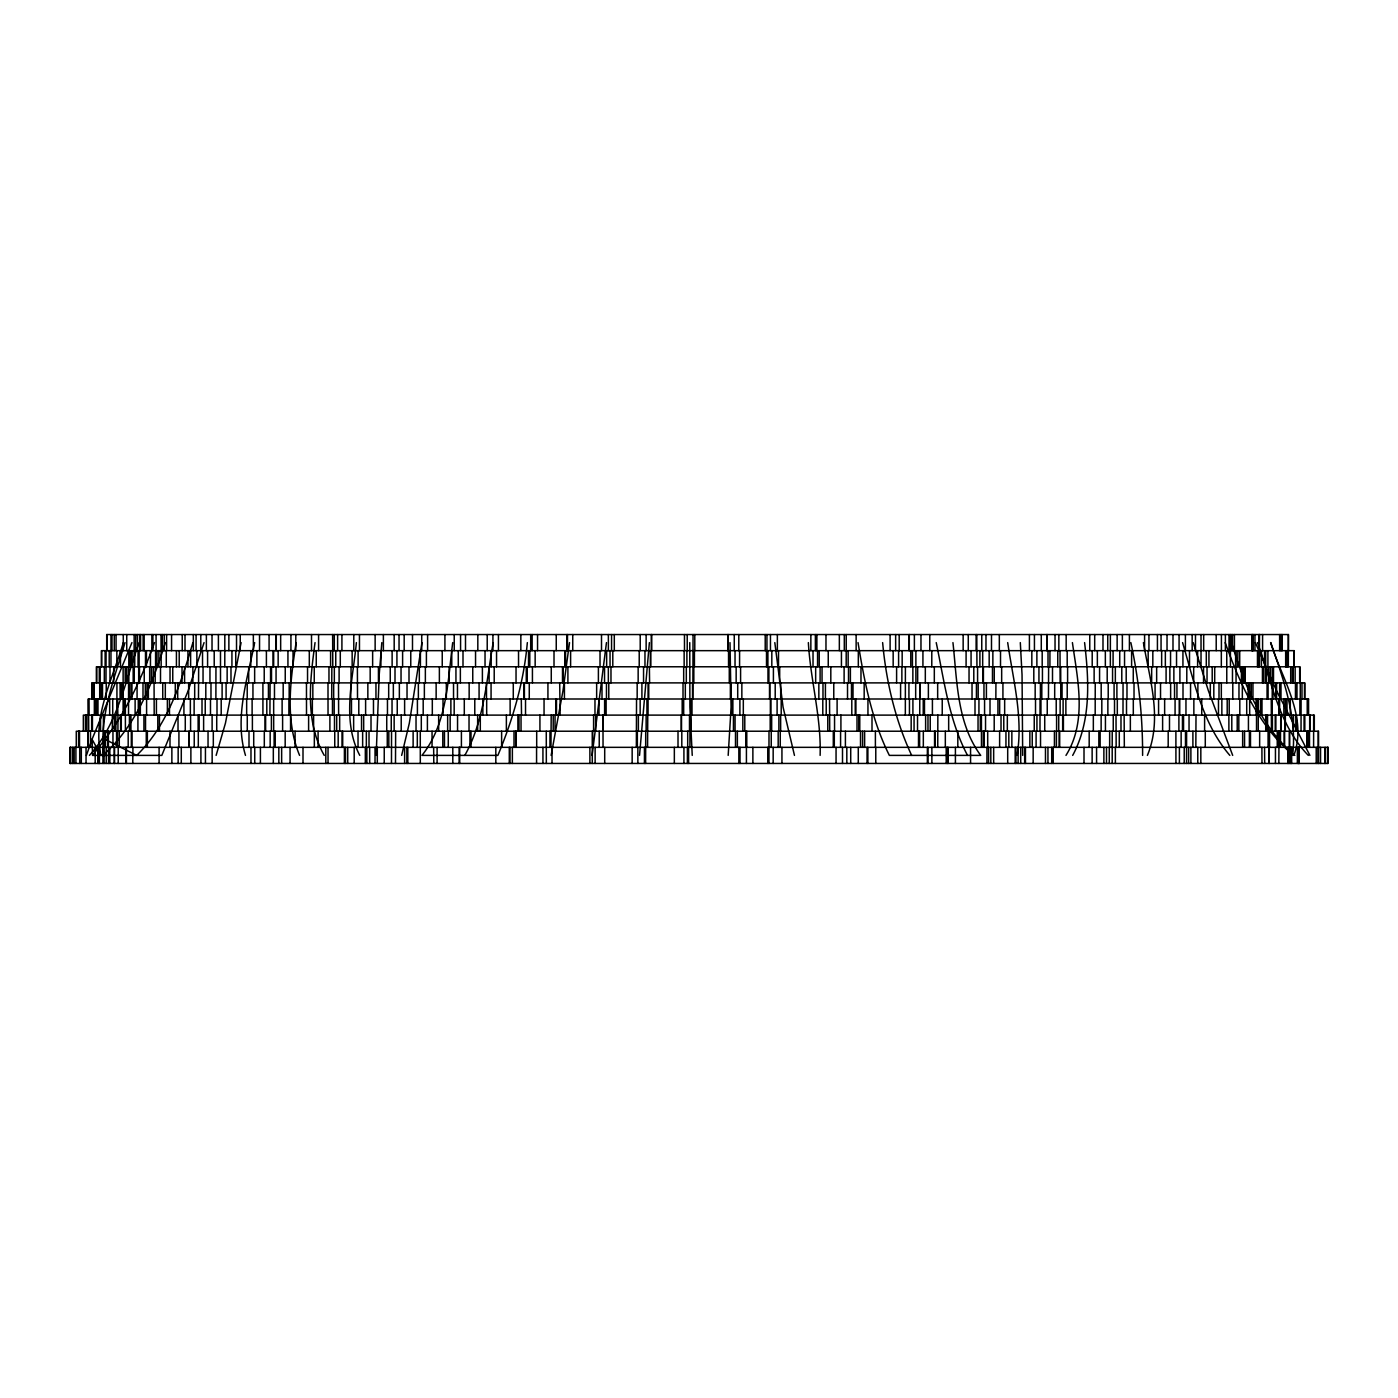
<?xml version="1.0" encoding="UTF-8"?>
<svg xmlns="http://www.w3.org/2000/svg" width="1398" height="1398" viewBox="0 0 1398 1398"><rect width="100%" height="100%" fill="white"/><g stroke="black" fill="none" stroke-linecap="round" stroke-linejoin="round"><path stroke-width="1.5" d="M689.756 642.608L689.896 707.056L692.237 755.392M820.119 755.392C821.36 717.436 810.525 680.389 808.359 642.608M649.388 642.608L639.533 755.392M1292.608 755.392C1297.361 716.44 1283.032 678.851 1270.817 642.608M728.183 755.392L731.119 707.056L730.001 642.608M376.167 755.392L379.208 674.832L381.829 642.608M592.088 755.392L606.47 642.608M452.707 642.608C447.744 681.106 447.22 723.57 421.969 755.392L497.863 755.392C512.944 719.376 523.901 681.63 527.343 642.608M569.528 642.608L562.957 690.944L551.127 755.392M315.039 642.608C310.129 679.987 304.642 721.106 324.249 755.392M356.385 642.608C352.89 679.743 341.549 720.459 359.758 755.392M1017.045 755.392C1023.423 717.698 1013.096 679.812 1007.696 642.608M296.079 642.608C290.592 679.847 284.738 719.463 299.574 755.392M421.969 642.608L409.334 723.168L401.663 755.392M493.179 642.608C486.452 680.669 484.11 721.053 464.8 755.392M241.103 642.608L225.445 723.168L216.131 755.392M254.663 642.608C247.411 679.463 234.2 717.995 245.489 755.392M1293.901 755.392C1307.899 716.737 1281.791 678.729 1270.59 642.608M192.907 642.608C180.954 682.958 167.69 725.265 136.672 755.392L104.955 739.28L92.6 755.392L161.819 755.392L188.083 690.944L204.056 642.608M125.016 642.608C114.164 679.148 98.874 716.562 103.871 755.392M139.171 642.608C125.138 681.053 117.851 724.251 89.437 755.392M1147.391 755.392C1162.577 719.026 1149.75 679.48 1143.407 642.608M165.418 642.608C152.347 683.779 136.008 726.034 102.823 755.392M123.321 642.608C112.714 679.079 92.128 716.545 100.936 755.392L92.058 739.28L131.936 642.608M86.414 755.392L92.058 739.28L92.6 755.392M154.496 642.608C142.247 676.772 127.078 710.271 104.955 739.28M1072.685 755.392C1091.314 720.879 1088.99 680.284 1084.586 642.608M1065.975 755.392C1087.225 721.438 1077.666 679.708 1072.406 642.608M1288.414 650.664L1288.414 634.552L106.702 634.552L106.702 650.664M1294.198 650.664L1294.198 666.776L1294.268 650.664L101.407 650.664L101.407 666.776M1308.58 699L88.179 699L88.179 715.112M1293.552 755.392C1258.951 726.401 1240.026 684.199 1225.207 642.608M1294.828 755.392C1260.664 726.68 1244.237 684.041 1231.463 642.608M1308.336 755.392C1278.576 724.933 1271.708 681.141 1257.431 642.608M1229.838 755.392C1202.595 723.675 1194.067 681.647 1182.586 642.608M1309.891 755.392L1276.619 690.944L1255.352 642.608M967.521 755.392C949.067 720.564 944.192 680.721 936.223 642.608M911.653 755.392C895.139 719.9 886.192 681.49 882.627 642.608M1232.687 755.392L1208.449 690.944L1193.21 642.608M794.466 755.392L783.055 707.056L774.824 642.608M1130.86 642.608C1138.881 679.673 1142.725 717.489 1142.603 755.392M858.04 642.608C864.314 681.141 871.758 720.197 889.355 755.392L980.697 755.392C956.791 722.993 957.193 680.931 952.947 642.608M1020.313 642.608L1022.043 674.832L1022.689 755.392M1327.471 747.336L1327.471 763.448M1320.551 747.336L1320.551 763.448M1318.576 763.448L1318.559 731.224L76.278 731.224L76.278 747.336M1318.192 731.224L1318.192 747.336M1318.017 747.336L1318.017 763.448M1316.217 747.336L1316.217 763.448M1314.312 731.224L1314.312 715.112L83.338 715.112L83.338 731.224M1313.666 715.112L1313.596 747.336M1310.206 715.112L1310.206 731.224M1309.681 715.112L1309.681 731.224M1309.507 731.224L1309.507 747.336M1309.157 731.224L1309.157 747.336M1308.912 731.224L1308.808 747.336M1308.545 699L1308.58 715.112M1308.144 699L1308.144 715.112M1307.846 731.224L1307.846 747.336M1307.445 731.224L1307.445 747.336M1307.235 699L1307.235 715.112M1306.763 731.224L1306.763 747.336M1304.823 699L1304.823 682.888L91.884 682.888L91.884 699M1304.823 715.112L1304.823 731.224M1304.491 682.888L1304.491 699M1304.072 715.112L1304.072 731.224M1301.975 682.888L1301.975 699M1301.101 699L1301.031 731.224M1300.262 682.888L1300.262 699M1299.86 682.888L1299.86 666.776L96.392 666.776L96.392 682.888M1299.86 699L1299.86 715.112M1299.668 666.776L1299.668 682.888M1299.231 747.336L1299.231 763.448M1298.969 747.336L1298.969 763.448M1298.655 747.336L1298.655 763.448M1298.497 747.336L1298.497 763.448M1297.344 747.336L1297.379 763.448M1296.977 682.888L1296.977 699M1296.4 715.112L1296.4 731.224M1296.173 715.112L1296.173 731.224M1295.457 682.888L1295.457 699M1295.142 666.776L1295.142 682.888M1293.465 715.112L1293.465 731.224M1293.202 666.776L1293.202 682.888M1292.346 666.776L1292.346 682.888M1291.665 747.336L1291.665 763.448M1291.14 747.336L1291.14 763.448M1290.704 666.776L1290.704 682.888M1290.424 747.336L1290.424 763.448M1290.284 699L1290.284 715.112M1289.603 731.224L1289.603 747.336M1289.393 731.224L1289.393 747.336M1289.201 747.336L1289.201 763.448M1288.379 634.552L1288.327 666.776M1288.117 747.336L1288.117 763.448M1287.873 747.336L1287.873 763.448M1287.366 650.664L1287.366 666.776M1286.999 699L1286.999 715.112M1286.3 650.664L1286.3 666.776M1285.671 650.664L1285.671 666.776M1285.478 699L1285.478 715.112M1285.339 715.112L1285.339 731.224M1285.024 715.112L1285.024 731.224M1284.64 731.224L1284.64 747.336M1284.15 731.224L1284.15 747.336M1283.871 699L1283.871 715.112M1282.123 634.552L1282.123 650.664M1281.686 634.552L1281.686 650.664M1281.232 715.112L1281.232 731.224M1280.987 682.888L1280.987 699M1280.725 715.112L1280.725 731.224M1280.411 634.552L1280.411 650.664M1280.498 731.224L1280.498 747.336M1280.009 731.224L1280.009 747.336M1279.694 682.888L1279.572 715.112M1279.921 731.224L1279.799 747.336M1279.624 634.552L1279.624 650.664M1279.257 699L1279.257 715.112M1278.96 699L1278.96 715.112M1279.048 731.224L1278.838 763.448M1278.454 731.224L1278.454 747.336M1277.248 731.224L1277.248 747.336M1276.444 682.888L1276.444 699M1276.409 682.888L1276.409 699M1275.867 715.112L1275.867 731.224M1275.832 682.888L1275.623 699M1275.448 747.336L1275.448 763.448M1275.221 715.112L1275.221 731.224M1273.508 666.776L1273.508 682.888M1272.984 682.888L1272.984 699M1272.862 666.776L1272.862 682.888M1272.407 715.112L1272.407 731.224M1272.232 682.888L1272.215 715.112M1271.254 699L1271.446 731.224M1270.904 666.776L1270.799 682.888M1270.205 666.776L1270.205 682.888M1269.559 731.224L1269.559 747.336M1269.227 747.336L1269.227 763.448M1269 747.336L1269 763.448M1268.493 666.776L1268.493 682.888M1268.091 682.888L1268.091 699M1268.073 731.224L1268.073 747.336M1267.916 650.664L1267.916 666.776M1267.549 715.112L1267.549 731.224M1267.06 682.888L1267.06 699M1266.536 715.112L1266.536 731.224M1266.186 666.776L1266.186 682.888M1265.732 715.112L1265.732 731.224M1265.574 650.664L1265.574 666.776M1265.365 650.664L1265.312 682.888M1264.561 650.664L1264.561 666.776M1264.561 747.336L1264.683 763.448M1263.477 666.776L1263.477 682.888M1262.586 634.552L1262.586 650.664M1262.446 666.776L1262.446 682.888M1261.992 699L1261.992 715.112M1261.905 747.336L1261.975 763.448M1261.433 650.664L1261.433 666.776M1260.629 699L1260.629 715.112M1259.65 731.224L1259.65 747.336M1259.493 634.552L1259.406 666.776M1259.249 634.552L1259.249 650.664M1258.899 634.552L1258.899 650.664M1258.462 650.664L1258.48 666.776M1258.392 699L1258.392 715.112M1258.27 715.112L1258.27 731.224M1257.466 650.664L1257.466 666.776M1256.977 699L1256.977 715.112M1256.522 715.112L1256.522 731.224M1256.086 699L1256.086 715.112M1254.95 634.552L1254.95 650.664M1253.202 634.552L1253.202 650.664M1252.957 682.888L1252.957 699M1252.783 634.552L1252.783 650.664M1252.259 634.552L1252.259 650.664M1251.787 634.552L1251.787 650.664M1251.297 682.888L1251.245 699M1250.494 731.224L1250.494 747.336M1249.69 715.112L1249.637 682.888M1249.393 731.224L1249.393 747.336M1248.431 715.112L1248.431 731.224M1248.134 682.888L1248.134 699M1246.719 699L1246.719 715.112M1245.251 666.776L1245.251 682.888M1244.971 666.776L1244.971 682.888M1244.552 731.224L1244.552 747.336M1243.469 666.776L1243.469 682.888M1243.049 666.776L1243.049 682.888M1242.647 731.224L1242.647 747.336M1242.333 682.888L1242.333 699M1241.441 666.776L1241.441 682.888M1239.799 699L1239.799 715.112M1239.711 650.664L1239.711 666.776M1238.977 682.888L1238.977 699M1238.82 715.112L1238.82 731.224M1237.877 650.664L1237.719 666.776M1237.213 715.112L1237.213 731.224M1236.042 666.776L1236.042 682.888M1234.434 634.552L1234.434 650.664M1232.791 682.888L1232.791 699M1232.564 634.552L1232.564 650.664M1232.477 666.776L1232.477 682.888M1231.795 715.112L1231.795 731.224M1231.079 634.552L1231.079 650.664M1230.45 666.776L1230.362 634.552M1229.017 634.552L1229.017 650.664M1229.209 699L1229.209 715.112M1228.877 715.112L1228.877 731.224M1227.199 699L1227.199 715.112M1226.745 650.664L1226.78 682.888M1225.382 634.552L1225.382 650.664M1221.852 699L1221.852 715.112M1221.415 634.552L1221.415 650.664M1221.328 650.664L1221.328 666.776M1221.328 682.888L1221.328 699M1219.004 682.888L1219.004 699M1218.479 699L1218.479 715.112M1216.208 634.552L1216.208 650.664M1214.705 666.776L1214.705 682.888M1213.813 682.888L1213.813 699M1212.206 666.776L1212.206 682.888M1210.319 682.888L1210.319 699M1208.938 650.664L1208.938 666.776M1207.033 666.776L1207.033 682.888M1206.299 650.664L1206.299 666.776M1205.286 731.224L1205.286 747.336M1204.604 715.112L1204.604 731.224M1203.678 634.552L1203.678 650.664M1203.538 666.776L1203.538 682.888M1201.738 699L1201.738 715.112M1201.022 634.552L1201.022 666.776M1200.83 747.336L1200.83 763.448M1197.876 682.888L1197.876 699M1197.614 650.664L1197.614 666.776M1197.771 747.336L1197.771 763.448M1196.006 715.112L1195.832 747.336M1195.482 634.552L1195.482 650.664M1193.857 699L1193.857 715.112M1193.682 666.776L1193.682 682.888M1192.896 731.224L1192.896 747.336M1192.162 634.552L1192.162 650.664M1190.886 747.336L1190.886 763.448M1190.554 682.888L1190.554 699M1189.506 650.664L1189.506 666.776M1189.034 715.112L1189.034 731.224M1188.632 747.336L1188.632 763.448M1186.797 666.776L1186.797 682.888M1186.605 731.224L1186.535 763.448M1185.958 699L1185.958 715.112M1185.399 634.552L1185.399 650.664M1185.487 731.224L1185.487 747.336M1184.228 747.336L1184.228 763.448M1183.547 715.112L1183.547 731.224M1183.005 682.888L1183.005 699M1182.935 650.664L1182.935 666.776M1182.463 715.112L1182.463 731.224M1181.135 731.224L1181.135 747.336M1179.895 666.776L1179.895 682.888M1179.737 699L1179.737 715.112M1179.248 699L1179.248 715.112M1179.405 747.336L1179.405 763.448M1179.073 634.552L1179.073 650.664M1178.898 715.112L1178.898 731.224M1176.941 682.888L1176.941 699M1176.539 650.664L1176.539 666.776M1175.893 731.224L1175.928 763.448M1175.071 699L1175.071 715.112M1174.547 682.888L1174.547 699M1173.866 666.776L1173.866 682.888M1172.992 634.552L1172.992 650.664M1170.545 650.664L1170.545 666.776M1170.633 682.888L1170.633 699M1169.864 666.776L1169.864 682.888M1169.497 715.112L1169.497 731.224M1168.186 731.224L1168.186 747.336M1167.033 634.552L1167.033 650.664M1166.089 666.776L1166.089 682.888M1165.355 650.664L1165.355 666.776M1164.639 699L1164.639 715.112M1162.612 715.112L1162.612 731.224M1161.651 650.664L1161.651 666.776M1161.056 634.552L1161.056 650.664M1160.532 682.888L1160.532 699M1158.575 699L1158.575 715.112M1157.422 634.552L1157.422 650.664M1156.653 666.776L1156.653 682.888M1155.08 682.888L1155.08 699M1152.826 650.664L1152.826 666.776M1151.655 666.776L1151.655 682.888M1148.946 634.552L1148.946 650.664M1148.177 650.664L1148.177 666.776M1144.578 634.552L1144.578 650.664M1134.023 682.888L1134.023 699M1133.271 666.776L1133.271 682.888M1133.306 699L1133.306 715.112M1131.611 650.664L1131.611 666.776M1130.353 715.112L1130.353 731.224M1129.409 634.552L1129.409 650.664M1126.98 682.888L1126.98 699M1126.508 699L1126.508 715.112M1126.194 666.776L1126.194 682.888M1124.551 650.664L1124.551 666.776M1124.132 715.112L1124.341 747.336M1123.048 682.888L1122.996 715.112M1122.367 634.552L1122.367 650.664M1121.79 666.776L1121.79 682.888M1120.986 715.112L1120.986 731.224M1119.728 650.664L1119.728 666.776M1119.291 731.224L1119.291 747.336M1117.142 634.552L1117.142 650.664M1117.317 699L1117.317 715.112M1116.897 682.888L1116.897 699M1116.006 715.112L1116.163 747.336M1115.342 666.776L1115.342 682.888M1115.377 747.336L1115.377 763.448M1114.521 699L1114.521 715.112M1114.084 682.888L1114.084 699M1113.088 650.664L1113.088 666.776M1113.245 715.112L1113.245 731.224M1112.563 666.776L1112.563 682.888M1112.231 731.224L1112.196 763.448M1110.379 634.552L1110.344 666.776M1109.645 731.224L1109.645 747.336M1109.278 747.336L1109.278 763.448M1108.212 682.888L1108.212 699M1107.863 699L1107.863 715.112M1107.74 634.552L1107.74 650.664M1107.199 666.776L1107.199 682.888M1106.5 747.336L1106.5 763.448M1105.346 650.664L1105.346 666.776M1105.434 715.112L1105.434 731.224M1103.878 747.336L1103.878 763.448M1102.987 634.552L1102.987 650.664M1101.816 699L1101.816 715.112M1101.187 682.888L1101.187 699M1101.135 715.112L1101.135 731.224M1100.139 731.224L1100.139 747.336M1099.579 666.776L1099.579 682.888M1098.845 731.224L1098.845 747.336M1097.36 650.664L1097.36 666.776M1096.574 747.336L1096.574 763.448M1095.246 682.888L1095.176 715.112M1094.686 634.552L1094.686 650.664M1094.127 666.776L1094.127 682.888M1093.341 715.112L1093.341 731.224M1092.205 650.664L1092.205 666.776M1092.135 747.336L1092.135 763.448M1089.758 634.552L1089.758 650.664M1089.182 731.224L1089.182 747.336M1084.009 747.336L1084.009 763.448M1067.6 666.776L1067.6 682.888M1067.198 650.664L1067.198 666.776M1067.216 682.888L1067.216 699M1066.167 634.552L1066.167 650.664M1065.87 699L1065.87 715.112M1063.406 715.112L1063.406 731.224M1063.109 699L1063.109 715.112M1062.655 715.112L1062.655 731.224M1062.061 682.888L1062.061 699M1060.698 666.776L1060.785 699M1060.156 682.888L1060.016 650.664M1060.138 699L1060.138 715.112M1059.684 731.224L1059.684 747.336M1059.142 731.224L1059.142 747.336M1058.845 634.552L1058.845 650.664M1058.723 715.112L1058.723 731.224M1057.762 650.664L1057.762 666.776M1056.591 715.112L1056.591 731.224M1056.399 731.224L1056.399 747.336M1056.224 699L1056.224 715.112M1055.036 634.552L1055.036 650.664M1054.686 682.888L1054.686 699M1054.424 731.224L1054.424 747.336M1053.218 747.336L1053.218 763.448M1052.502 666.776L1052.502 682.888M1051.715 747.336L1051.715 763.448M1049.933 650.664L1049.933 666.776M1048.622 666.776L1048.448 699M1048.011 650.664L1048.011 666.776M1047.941 747.336L1047.941 763.448M1047.242 699L1047.242 715.112M1047.119 634.552L1047.119 650.664M1046.805 634.552L1046.805 650.664M1045.477 747.336L1045.477 763.448M1044.725 715.112L1044.725 731.224M1042.436 666.776L1042.436 682.888M1042.192 650.664L1042.192 666.776M1041.807 682.888L1041.807 699M1041.283 634.552L1041.283 650.664M1040.951 699L1040.951 715.112M1040.531 731.224L1040.531 747.336M1040.409 682.888L1040.409 699M1040.06 699L1039.972 731.224M1038.941 666.776L1038.941 682.888M1036.879 650.664L1036.879 666.776M1036.932 715.112L1036.932 731.224M1036.093 731.224L1036.093 747.336M1035.516 699L1035.516 715.112M1035.167 682.888L1035.167 699M1034.433 634.552L1034.433 650.664M1034.24 715.112L1034.24 731.224M1033.804 666.776L1033.804 682.888M1033.157 747.336L1033.157 763.448M1032.248 731.224L1032.248 747.336M1031.829 650.664L1031.829 666.776M1029.854 731.224L1029.854 747.336M1029.417 634.552L1029.417 650.664M1025.45 747.336L1025.45 763.448M1024.664 747.336L1024.664 763.448M1020.715 747.336L1020.715 763.448M1018.128 747.336L1018.128 763.448M1015.962 747.336L1015.962 763.448M1015.175 747.336L1015.175 763.448M1011.855 731.224L1011.855 747.336M1008.814 731.224L1008.814 747.336M1007.696 747.336L1007.696 763.448M1007.329 715.112L1007.329 731.224M1005.948 731.224L1005.948 747.336M1004.655 699L1004.655 715.112M1003.781 715.112L1003.781 731.224M1002.925 682.888L1002.925 699M1001.667 666.776L1001.667 682.888M1001.02 715.112L1001.02 731.224M1000.514 650.664L1000.514 666.776M999.657 699L999.657 715.112M999.622 731.224L999.622 747.336M999.325 634.552L999.325 650.664M997.927 699L997.927 715.112M995.935 682.888L995.848 699M994.258 666.776L994.258 682.888M994.205 715.112L994.205 731.224M993.663 747.336L993.663 763.448M992.86 650.664L992.86 666.776M992.475 666.776L992.475 682.888M991.497 634.552L991.497 650.664M990.815 747.336L990.815 763.448M990.011 699L990.011 715.112M989.172 650.664L989.172 666.776M988.596 747.336L988.596 763.448M987.704 731.224L987.704 747.336M986.936 747.336L986.936 763.448M986.411 682.888L986.411 699M985.974 634.552L985.974 650.664M985.538 715.112L985.538 731.224M984.576 699L984.576 715.112M984.227 731.224L984.227 747.336M983.965 682.888L983.965 699M983.406 666.776L983.406 682.888M983.318 731.224L983.318 747.336M983.091 666.776L983.091 682.888M982.689 650.664L982.689 666.776M981.763 634.552L981.763 650.664M981.413 715.112L981.483 747.336M980.33 715.112L980.33 731.224M979.893 650.664L979.893 666.776M978.95 699L978.932 715.112M978.181 682.888L978.181 699M978.041 715.112L978.041 731.224M977.586 666.776L977.586 682.888M976.8 634.552L976.94 666.776M976.433 682.888L976.433 699M976.119 634.552L976.119 650.664M975 699L975 715.112M973.794 666.776L973.794 682.888M972.029 682.888L972.029 699M971.068 650.664L971.068 666.776M970.562 747.336L970.562 763.448M969.041 666.776L969.041 682.888M968.272 634.552L968.272 650.664M966.088 650.664L966.088 666.776M963.152 634.552L963.152 650.664M957.822 731.224L957.822 747.336M955.411 747.336L955.411 763.448M948.665 715.112L948.665 731.224M948.106 747.336L948.106 763.448M947.529 747.336L947.529 763.448M946.201 747.336L946.201 763.448M945.328 731.224L945.328 747.336M942.235 699L942.235 715.112M937.848 715.112L937.743 747.336M937.656 682.888L937.656 699M935.192 731.224L935.192 747.336M934.563 731.224L934.563 747.336M934.318 666.776L934.318 682.888M932.414 699L932.414 715.112M931.784 650.664L931.784 666.776M931.872 747.336L931.872 763.448M930.229 715.112L930.229 731.224M929.775 634.552L929.775 650.664M928.377 682.888L928.377 699M927.975 715.112L927.975 731.224M927.975 747.336L927.975 763.448M927.363 747.336L927.363 763.448M925.616 715.112L925.616 731.224M925.319 666.776L925.319 682.888M924.48 699L924.48 715.112M923.239 699L923.239 715.112M923.327 731.224L923.327 747.336M922.925 650.664L922.925 666.776M920.967 634.552L920.967 650.664M920.006 682.888L920.006 699M919.849 682.888L919.709 715.112M919.622 731.224L919.622 747.336M918.503 731.224L918.503 747.336M917.665 666.776L917.665 682.888M917.525 715.112L917.525 731.224M915.9 682.888L915.865 650.664M915.673 682.888L915.673 699M914.379 634.552L914.379 650.664M914.065 715.112L914.065 731.224M912.859 666.776L912.859 682.888M912.911 699L912.911 715.112M912.422 650.664L912.422 666.776M911.164 715.112L911.164 731.224M910.78 650.664L910.78 666.776M909.294 634.552L909.294 650.664M909.451 699L909.451 715.112M909.119 634.552L909.119 650.664M908.927 682.888L908.927 699M905.397 666.776L905.327 715.112M902.164 650.664L902.164 666.776M901.867 666.776L901.867 682.888M900.592 682.888L900.592 699M899.194 634.552L899.194 650.664M898.599 650.664L898.599 666.776M896.607 666.776L896.607 682.888M895.646 634.552L895.646 650.664M893.165 650.664L893.165 666.776M890.107 634.552L890.107 650.664M875.777 747.336L875.777 763.448M875.393 731.224L875.393 747.336M872.003 715.112L872.003 731.224M867.948 699L867.948 715.112M867.878 747.336L867.878 763.448M867.057 747.336L867.057 763.448M864.628 731.224L864.628 747.336M864.174 682.888L864.174 699M862.601 731.224L862.601 747.336M860.976 666.776L860.976 682.888M860.521 731.224L860.521 747.336M859.77 715.112L859.77 731.224M858.774 715.112L858.774 731.224M858.32 650.664L858.32 666.776M858.285 747.336L858.285 763.448M857.009 715.112L857.009 731.224M856.135 634.552L856.135 650.664M855.908 699L855.908 715.112M855.244 699L855.244 715.112M853.007 682.888L853.007 699M851.801 699L851.801 715.112M851.487 682.888L851.487 699M850.718 747.336L850.718 763.448M850.386 666.776L850.386 682.888M848.516 666.776L848.516 682.888M848.149 650.664L848.149 666.776M847.52 682.888L847.52 699M846.821 747.336L846.821 763.448M846.244 634.552L846.174 666.776M845.406 731.224L845.406 747.336M844.305 634.552L844.305 650.664M844.112 666.776L844.112 682.888M842.505 747.336L842.505 763.448M841.439 650.664L841.439 666.776M840.914 715.112L840.914 731.224M840.582 731.224L840.582 747.336M839.342 634.552L839.342 650.664M837.105 699L837.105 715.112M836.056 747.336L836.056 763.448M834.554 715.112L834.554 731.224M834.309 731.224L834.309 747.336M833.767 682.888L833.767 699M833.295 731.224L833.295 747.336M830.814 666.776L830.814 682.888M829.713 731.224L829.538 699M828.245 650.664L828.245 666.776M827.773 715.112L827.773 731.224M826.218 699L826.218 715.112M825.973 634.552L825.973 650.664M825.414 682.888L825.414 699M822.985 682.888L822.985 699M822.793 699L822.793 715.112M822.041 666.776L822.041 682.888M820.102 666.776L820.102 682.888M819.228 650.664L819.228 666.776M818.844 682.888L818.844 699M817.568 650.664L817.568 666.776M816.886 634.552L816.886 650.664M815.663 666.776L815.663 682.888M815.384 634.552L815.384 650.664M813.024 650.664L813.024 666.776M810.857 634.552L810.857 650.664M781.936 747.336L781.936 763.448M781.202 699L781.202 715.112M780.696 682.888L780.696 699M780.643 715.112L780.643 731.224M780.259 731.224L780.259 747.336M779.682 666.776L779.682 682.888M778.878 715.112L778.878 731.224M778.511 650.664L778.511 666.776M778.179 731.224L778.179 747.336M777.358 634.552L777.358 650.664M777.096 699L777.096 715.112M775.208 682.888L775.208 699M773.409 666.776L773.409 682.888M773.164 747.336L773.164 763.448M771.818 650.664L771.818 666.776M771.661 715.112L771.661 731.224M771.242 731.224L771.242 747.336M770.875 699L770.875 715.112M770.455 634.552L770.455 650.664M770.368 699L770.368 715.112M770.193 715.112L770.193 731.224M769.809 682.888L769.809 699M769.512 682.888L769.512 699M768.9 666.776L768.9 682.888M769.005 731.224L768.952 763.448M767.974 666.776L767.974 682.888M767.904 650.664L767.904 666.776M767.764 747.336L767.764 763.448M766.943 634.552L766.943 650.664M766.506 650.664L766.506 666.776M765.213 634.552L765.213 650.664M752.875 747.336L752.875 763.448M746.777 731.224L746.777 747.336M746.427 747.336L746.427 763.448M745.763 731.224L745.763 747.336M744.784 715.112L744.784 731.224M743.317 699L743.317 715.112M742.845 715.112L742.845 731.224M741.849 682.888L741.849 699M740.591 666.776L740.591 682.888M740.014 747.336L740.014 763.448M739.891 699L739.891 715.112M739.577 650.664L739.577 666.776M738.843 747.336L738.843 763.448M738.791 634.552L738.791 650.664M737.707 682.888L737.707 699M737.358 731.224L737.358 747.336M736.152 666.776L736.152 682.888M735.505 731.224L735.505 747.336M735.033 650.664L735.033 666.776M735.068 715.112L735.068 731.224M734.265 634.552L734.265 650.664M733.443 715.112L733.443 731.224M732.867 699L732.867 715.112M731.713 699L731.713 715.112M731.014 682.888L731.014 699M730.368 682.888L730.368 699M729.616 666.776L729.616 682.888M729.406 666.776L729.406 682.888M728.707 650.664L728.707 666.776M728.585 650.664L728.585 666.776M728.218 634.552L728.218 650.664M727.834 634.552L727.834 650.664M694.789 634.552L694.789 650.664M694.422 650.664L694.422 666.776M693.827 666.776L693.827 682.888M693.059 634.552L692.849 699M692.534 682.888L692.534 699M691.888 699L691.888 715.112M691.363 699L691.363 715.112M690.962 715.112L690.962 731.224M689.93 731.224L689.93 747.336M689.494 715.112L689.494 731.224M688.585 747.336L688.585 763.448M687.694 731.224L687.694 747.336M687.397 747.336L687.397 763.448M687.222 634.552L687.222 650.664M686.89 650.664L686.89 666.776M686.313 666.776L686.313 682.888M685.317 682.888L685.317 699M684.478 634.552L684.478 650.664M684.146 650.664L684.146 666.776M683.919 747.336L683.919 763.448M683.674 666.776L683.674 682.888M683.674 699L683.674 715.112M683.01 682.888L683.01 699M682.189 699L682.189 715.112M681.805 731.224L681.805 747.336M681.508 715.112L681.508 731.224M681.263 715.112L681.263 731.224M678.013 731.224L678.013 747.336M674.343 747.336L674.343 763.448M651.695 634.552L651.695 650.664M651.311 634.552L651.311 650.664M650.612 650.664L650.612 666.776M650.489 650.664L650.489 666.776M649.388 666.776L649.598 682.888M648.742 682.888L648.742 699M648.095 682.888L648.06 715.112M647.763 715.112L647.571 747.336M646.924 699L646.924 715.112M646.138 634.552L646.138 650.664M646.138 715.112L646.138 731.224M645.719 731.224L645.614 763.448M644.967 650.664L644.967 666.776M644.443 747.336L644.443 763.448M643.552 666.776L643.552 682.888M641.909 682.888L641.909 699M640.214 634.552L640.214 650.664M640.162 699L640.162 715.112M639.218 650.664L639.218 666.776M638.379 715.112L638.379 731.224M638.152 666.776L638.152 682.888M637.855 747.336L637.855 763.448M637.173 682.888L637.173 699M637.348 731.224L637.348 747.336M636.544 699L636.352 747.336M632.158 747.336L632.158 763.448M614.299 634.552L614.299 650.664M612.796 650.664L612.796 666.776M611.555 634.552L611.555 650.664M610.978 666.776L610.978 682.888M610.035 650.664L610.035 666.776M608.777 682.888L608.777 699M608.375 634.552L608.375 650.664M608.34 666.776L608.34 682.888M606.645 650.664L606.645 666.776M606.47 682.888L606.47 699M606.12 699L606.12 715.112M604.548 666.776L604.548 682.888M604.618 699L604.618 715.112M604.705 747.336L604.705 763.448M603.237 715.112L603.237 731.224M602.975 715.112L603.045 747.336M601.996 682.888L601.996 699M601.507 634.552L601.507 650.664M600.022 650.664L600.022 666.776M599.235 731.224L599.235 747.336M598.991 699L598.991 715.112M598.396 666.776L598.396 682.888M596.649 682.888L596.649 699M595.618 715.112L595.618 731.224M594.971 699L594.971 715.112M595.129 747.336L595.129 763.448M593.591 715.112L593.591 731.224M592.717 731.224L592.717 747.336M592.298 731.224L592.28 763.448M589.886 747.336L589.886 763.448M572.743 634.552L572.743 650.664M570.611 650.664L570.611 666.776M567.903 666.776L567.903 682.888M567.483 634.552L567.483 650.664M566.819 634.552L566.819 650.664M565.543 650.664L565.543 666.776M564.862 650.664L564.862 666.776M564.425 682.888L564.425 699M563.079 666.776L563.079 682.888M562.503 666.776L562.503 682.888M560.109 699L560.109 715.112M559.689 682.888L559.916 699M556.491 699L556.491 715.112M556.247 634.552L556.247 650.664M555.95 699L555.95 715.112M555.041 715.112L555.041 731.224M554.01 650.664L554.01 666.776M553.206 715.112L553.206 731.224M552.018 747.336L552.018 763.448M551.266 666.776L551.266 682.888M551.196 715.112L550.952 747.336M549.956 731.224L549.956 747.336M547.929 682.888L547.929 699M546.338 763.448L546.269 731.224M544.049 699L544.049 715.112M542.931 747.336L542.931 763.448M539.925 715.112L539.925 731.224M537.548 634.552L537.548 650.664M536.692 731.224L536.692 747.336M536.57 747.336L536.57 763.448M535.154 650.664L535.154 666.776M532.428 666.776L532.428 682.888M532.131 634.552L532.131 650.664M530.698 634.552L530.698 650.664M529.79 650.664L529.79 666.776M529.265 682.888L529.265 699M528.531 650.664L528.531 666.776M527.221 666.776L527.221 682.888M526.277 666.776L526.277 682.888M525.526 699L525.526 715.112M524.39 682.888L524.39 699M523.918 682.888L523.918 699M521.297 699L521.524 715.112M521.035 715.112L521.035 731.224M520.842 634.552L520.842 650.664M519.008 715.112L519.008 731.224M518.536 650.664L518.536 666.776M517.889 715.112L517.889 731.224M516.037 666.776L516.037 682.888M516.124 731.224L516.124 747.336M515.705 731.224L515.705 747.336M514.01 731.224L514.01 747.336M513.276 682.888L513.276 699M512.367 747.336L512.367 763.448M510.13 699L510.13 715.112M509.99 747.336L509.99 763.448M509.291 747.336L509.291 763.448M506.373 715.112L506.373 731.224M501.62 731.224L501.62 747.336M498.439 634.552L498.439 650.664M496.552 650.664L496.552 666.776M495.818 747.336L495.818 763.448M494.21 666.776L494.21 682.888M492.917 634.552L492.917 650.664M491.187 650.664L491.187 666.776M491.065 682.888L491.065 699M489.125 666.776L489.125 682.888M487.22 634.552L487.22 650.664M486.679 699L486.679 715.112M486.487 682.888L486.487 699M485.036 650.664L485.036 666.776M482.869 699L482.869 715.112M482.397 666.776L482.397 682.888M480.3 715.112L480.3 731.224M479.077 682.888L479.077 699M477.819 634.552L477.819 650.664M477.644 715.112L477.644 731.224M475.547 650.664L475.547 666.776M474.778 699L474.778 715.112M472.751 666.776L472.751 682.888M471.004 731.224L471.004 747.336M469.92 731.224L469.92 747.336M469.151 682.888L469.151 699M469.029 715.112L469.029 731.224M465.499 634.552L465.499 650.664M464.293 699L464.293 715.112M463 650.664L463 666.776M461.41 731.224L461.41 747.336M460.571 634.552L460.571 650.664M460.361 666.776L460.361 682.888M459.697 747.336L459.697 763.448M459.156 747.336L459.156 763.448M458.282 650.664L458.282 666.776M457.461 682.888L457.461 699M457.548 715.112L457.548 731.224M455.94 666.776L455.94 682.888M454.228 634.552L454.228 650.664M454.175 699L454.175 715.112M453.529 682.888L453.529 699M452.795 747.336L452.795 763.448M451.764 650.664L451.764 666.776M450.872 699L450.872 715.112M450.156 715.112L450.156 731.224M449.177 666.776L449.177 682.888M448.269 731.224L448.269 747.336M447.64 715.112L447.64 731.224M446.329 682.888L446.329 699M444.913 634.552L444.913 650.664M444.459 731.224L444.459 747.336M443.009 699L443.009 715.112M442.799 731.224L442.799 747.336M442.24 650.664L442.24 666.776M439.374 666.776L439.374 682.888M438.657 715.112L438.657 731.224M437.102 747.336L437.102 763.448M436.141 682.888L436.141 699M433.642 747.336L433.799 763.448M432.314 699L432.314 715.112M432.052 731.224L432.052 747.336M427.596 634.552L427.596 650.664M427.404 715.112L427.404 731.224M426.407 650.664L426.407 666.776M425.359 666.776L425.359 682.888M424.363 682.888L424.363 699M423.192 699L423.192 715.112M421.724 634.552L421.724 650.664M421.305 715.112L421.305 731.224M420.414 650.664L420.414 666.776M420.274 731.224L420.309 763.448M419.33 666.776L419.33 682.888M418.369 682.888L418.369 699M417.408 699L417.408 715.112M417.303 731.224L417.303 747.336M416.027 715.112L416.027 731.224M413.126 731.224L413.126 747.336M412.497 634.552L412.497 650.664M410.767 650.664L410.767 666.776M409.002 666.776L409.002 682.888M407.814 747.336L407.814 763.448M407.028 682.888L407.028 699M406.853 747.336L406.853 763.448M404.616 699L404.616 715.112M404.616 747.336L404.616 763.448M404.179 634.552L404.179 650.664M402.607 650.664L402.607 666.776M401.034 666.776L401.034 682.888M401.209 715.112L401.209 731.224M399.356 682.888L399.356 699M399.042 634.552L399.042 650.664M397.242 699L397.242 715.112M396.927 650.664L396.927 666.776M395.651 731.224L395.494 763.448M395.005 666.776L395.005 682.888M394.184 634.552L394.184 650.664M394.149 715.112L394.149 731.224M393.345 682.888L393.345 699M392.122 650.664L392.122 666.776M392.034 699L392.034 715.112M391.545 731.224L391.475 763.448M391.248 715.112L391.248 731.224M390.252 666.776L390.252 682.888M388.819 731.224L388.819 747.336M388.679 682.888L388.679 699M387.456 699L387.456 715.112M387.263 731.224L387.263 747.336M386.739 715.112L386.739 731.224M384.24 747.336L384.24 763.448M383.384 634.552L383.384 650.664M380.903 650.664L380.903 666.776M378.439 666.776L378.439 682.888M377.303 747.336L377.303 763.448M375.957 682.888L375.957 699M375.136 634.552L375.136 650.664M375.031 747.336L375.031 763.448M373.476 699L373.476 715.112M372.637 650.664L372.637 666.776M371.012 715.112L371.012 731.224M370.173 666.776L370.173 682.888M369.666 747.336L369.666 763.448M369.02 731.224L369.02 747.336M367.849 682.888L367.849 699M366.853 747.336L366.853 763.448M366.346 731.224L366.346 747.336M365.612 699L365.612 715.112M365.332 747.336L365.332 763.448M363.672 715.112L363.672 731.224M362.641 731.224L362.641 747.336M361.54 715.112L361.54 731.224M359.461 634.552L359.461 650.664M358.797 699L358.797 715.112M358.115 650.664L358.115 666.776M358.028 731.224L358.028 747.336M357.381 666.776L357.521 699M354.201 747.336L354.201 763.448M353.781 634.552L353.781 650.664M353.642 715.112L353.642 731.224M352.156 650.664L352.156 666.776M351.475 699L351.475 715.112M351.055 666.776L351.055 682.888M350.741 682.888L350.741 699M347.718 747.336L347.718 763.448M345.498 747.336L345.498 763.448M344.397 747.336L344.397 763.448M342.702 731.224L342.702 747.336M341.916 634.552L341.916 650.664M342.056 731.224L342.056 747.336M340.291 650.664L340.291 666.776M339.662 715.112L339.662 731.224M339.102 666.776L339.102 682.888M338.631 715.112L338.508 682.888M338.176 731.224L338.176 747.336M337.617 634.552L337.617 650.664M336.691 715.112L336.691 731.224M335.747 650.664L335.747 666.776M334.751 731.224L334.751 747.336M334.279 634.552L334.279 650.664M334.332 666.776L334.332 682.888M334.489 715.112L334.489 731.224M334.192 699L334.192 715.112M333.668 682.888L333.668 699M332.637 634.552L332.776 666.776M332.479 699L332.479 715.112M331.85 666.776L331.676 699M330.592 650.664L330.592 666.776M329.893 715.112L329.893 731.224M328.967 666.776L328.967 682.888M327.988 682.888L328.041 715.112M328.041 747.336L328.041 763.448M325.804 747.336L325.804 763.448M318.587 634.552L318.587 650.664M318.097 731.224L318.097 747.336M316.245 650.664L316.245 666.776M314.253 666.776L314.253 682.888M314.34 731.224L314.34 747.336M313.606 715.112L313.606 731.224M312.837 682.888L312.837 699M312.348 699L312.348 715.112M311.509 634.552L311.509 650.664M309.308 650.664L309.308 666.776M308.608 715.112L308.608 731.224M307.543 666.776L307.543 682.888M306.459 682.888L306.512 715.112M302.999 747.336L302.999 763.448M295.799 634.552L295.799 650.664M295.083 731.224L295.083 747.336M293.038 650.664L293.038 666.776M290.924 634.552L290.924 650.664M290.714 666.776L290.714 682.888M290.557 715.112L290.557 731.224M290.068 747.336L290.068 763.448M289.176 682.888L289.176 699M288.897 699L288.897 715.112M287.936 650.664L287.936 666.776M285.244 666.776L285.244 682.888M285.175 731.224L285.175 747.336M283.182 682.888L283.182 699M282.606 715.112L282.606 731.224M282.116 699L282.116 715.112M281.645 747.336L281.645 763.448M280.666 634.552L280.666 650.664M278.831 747.336L278.831 763.448M278.15 650.664L278.15 666.776M276.28 634.552L276.28 650.664M276.053 666.776L276.053 682.888M275.843 634.552L275.843 650.664M275.231 731.224L275.231 747.336M274.48 682.888L274.48 699M274.13 731.224L274.13 747.336M273.676 731.224L273.659 699M273.659 650.664L273.659 666.776M273.326 747.336L273.326 763.448M273.047 650.664L273.047 666.776M271.509 666.776L271.509 682.888M271.404 715.112L271.404 731.224M270.548 666.776L270.548 682.888M270.111 682.888L269.901 715.112M270.163 731.224L270.163 747.336M269.08 634.552L269.08 650.664M268.433 682.888L268.433 699M266.808 699L266.808 715.112M266.406 650.664L266.406 666.776M265.62 715.112L265.62 731.224M265.043 715.112L265.043 731.224M264.222 666.776L264.222 682.888M264.309 731.224L264.309 747.336M262.911 682.888L262.929 715.112M260.412 747.336L260.412 763.448M259.539 634.552L259.539 650.664M256.882 650.664L256.882 666.776M254.646 666.776L254.646 682.888M254.733 747.336L254.733 763.448M253.72 731.224L253.72 747.336M253.353 634.552L253.353 650.664M252.951 682.888L252.951 699M252.391 715.112L252.391 731.224M252.112 699L252.112 715.112M250.976 747.336L250.976 763.448M250.801 650.664L250.801 666.776M249.001 731.224L249.001 747.336M248.687 666.776L248.687 682.888M247.219 682.888L247.219 699M247.271 715.112L247.271 731.224M246.66 699L246.66 715.112M240.246 634.552L240.246 650.664M236.524 634.552L236.524 650.664M235.738 650.664L235.738 666.776M231.928 650.664L231.928 666.776M230.985 666.776L230.985 682.888M228.87 634.552L228.87 650.664M227.14 666.776L227.14 682.888M226.092 682.888L226.092 699M224.816 634.552L224.781 666.776M222.107 682.888L222.107 699M221.199 699L221.199 715.112M220.482 650.664L220.517 682.888M218.403 634.552L218.403 650.664M217.005 699L217.005 715.112M216.725 715.112L216.725 731.224M215.956 666.776L215.886 699M214.209 650.664L214.209 666.776M213.317 731.224L213.317 747.336M212.024 634.552L212.024 650.664M212.112 715.112L212.112 731.224M212.147 747.336L212.147 763.448M210.976 682.888L210.976 699M210.486 699L210.486 715.112M209.962 666.776L209.962 682.888M208.04 731.224L208.04 747.336M207.586 650.664L207.586 666.776M206.38 634.552L206.38 650.664M205.803 682.888L205.803 699M205.436 747.336L205.436 763.448M205.226 699L205.226 715.112M203.619 715.112L203.619 731.224M203.042 666.776L203.042 682.888M202.535 650.664L202.535 666.776M202.011 699L202.011 715.112M200.91 747.336L200.91 763.448M200.788 634.552L200.788 650.664M199.163 715.112L199.163 731.224M198.656 666.776L198.481 699M198.306 731.224L198.306 747.336M198.132 715.112L198.132 731.224M196.873 650.664L196.873 666.776M196.087 634.552L196.087 650.664M194.689 682.888L194.689 699M194.235 731.224L194.235 747.336M194.13 699L194.13 715.112M193.326 634.552L193.326 650.664M192.872 666.776L192.872 682.888M190.879 747.336L190.879 763.448M190.617 650.664L190.617 666.776M190.582 715.112L190.582 731.224M190.355 699L190.355 715.112M188.66 682.888L188.66 699M187.944 650.664L187.944 666.776M185.27 715.112L185.27 731.224M185.008 634.552L185.008 650.664M184.588 666.776L184.588 682.888M183.924 699L183.924 715.112M182.229 634.552L182.229 650.664M182.02 666.776L182.02 682.888M181.286 747.336L181.286 763.448M179.206 650.664L179.206 666.776M178.927 731.224L178.927 747.336M178.158 747.336L178.158 763.448M178.018 715.112L178.018 731.224M177.686 682.888L177.686 699M176.428 650.664L176.428 666.776M175.292 682.888L175.292 699M172.758 666.776L172.758 682.888M171.867 747.336L171.867 763.448M171.57 634.552L171.57 650.664M170.032 666.776L170.032 682.888M169.997 731.224L169.997 747.336M169.473 699L169.473 715.112M167.376 699L167.376 715.112M166.607 634.552L166.607 650.664M166.275 650.664L166.275 666.776M165.314 682.888L165.314 699M164.23 634.552L164.23 650.664M162.745 682.888L162.745 699M162.29 634.552L162.29 650.664M160.997 634.552L161.172 666.776M160.508 666.776L160.508 682.888M159.442 715.112L159.442 731.224M159.092 747.336L159.092 763.448M158.883 650.664L158.883 666.776M157.799 715.112L157.799 731.224M156.995 650.664L156.995 666.776M156.419 699L156.419 715.112M156.087 634.552L156.087 650.664M155.58 650.664L155.58 666.776M155.178 666.776L155.178 682.888M154.06 682.888L154.199 715.112M153.256 666.776L153.256 682.888M152.889 634.552L152.889 650.664M151.858 634.552L151.858 650.664M151.403 666.776L151.403 682.888M150.46 650.664L150.46 666.776M149.673 666.776L149.673 682.888M148.363 682.888L148.363 699M147.367 731.224L147.367 747.336M147.017 682.888L147.017 699M146.44 650.664L146.44 666.776M146.598 699L146.598 715.112M146.266 731.224L146.266 747.336M145.532 715.112L145.532 731.224M145.497 650.664L145.497 666.776M145.322 682.888L145.322 699M144.169 634.552L144.169 650.664M144.239 666.776L144.239 682.888M143.924 715.112L143.924 731.224M143.12 634.552L143.12 650.664M142.998 682.888L142.998 699M140.604 634.552L140.604 650.664M140.342 699L140.342 715.112M139.922 634.552L139.922 650.664M139.765 699L139.765 715.112M139.485 666.776L139.485 682.888M139.136 650.664L139.136 666.776M138.682 666.776L138.682 682.888M138.297 699L138.297 715.112M138.053 650.664L138.053 666.776M137.913 715.112L137.913 731.224M137.511 634.552L137.511 650.664M137.074 682.888L137.074 699M135.781 634.552L135.658 650.664M135.117 699L135.117 715.112M134.732 650.664L134.732 666.776M134.173 634.552L134.086 666.776M134.26 666.776L134.26 682.888M133.177 666.776L133.177 682.888M132.932 747.336L132.758 763.448M132.128 650.664L132.128 666.776M131.919 682.888L131.919 699M132.006 731.224L132.006 747.336M131.29 682.888L131.29 699M131.325 731.224L131.325 747.336M130.696 715.112L130.696 731.224M130.521 650.664L130.521 666.776M130.503 715.112L130.503 731.224M130.363 650.664L130.363 666.776M129.63 682.888L129.63 699M129.42 715.112L129.42 731.224M128.808 650.664L128.843 682.888M128.581 682.888L128.529 715.112M128.267 666.776L128.267 682.888M128.179 731.224L128.179 747.336M126.746 634.552L126.746 650.664M126.414 666.776L126.414 682.888M126.414 747.336L126.414 763.448M125.96 747.336L125.96 763.448M125.575 666.776L125.575 682.888M125.366 666.776L125.366 682.888M125.313 699L125.418 731.224M124.37 699L124.37 715.112M123.636 699L123.636 715.112M123.269 634.552L123.269 650.664M123.129 666.776L123.129 682.888M123.234 699L123.234 715.112M123.007 682.888L123.007 699M122.587 682.888L122.587 699M121.137 682.888L121.137 699M121.294 715.112L121.294 731.224M120.892 682.888L120.892 699M120.473 650.664L120.473 666.776M120.63 715.112L120.63 731.224M120.088 682.888L120.088 699M119.284 731.224L119.284 747.336M118.218 747.336L118.218 763.448M117.939 715.112L117.939 731.224M117.642 699L117.642 715.112M117.31 699L117.432 715.112M117.467 731.224L117.467 747.336M117.17 699L117.17 715.112M117.013 731.224L117.117 747.336M116.855 650.664L116.855 666.776M116.925 682.888L116.925 699M116.908 731.224L116.908 747.336M116.576 731.224L116.576 747.336M116.051 634.552L116.051 650.664M115.772 715.112L115.772 731.224M115.352 715.112L115.352 731.224M114.688 715.112L114.688 731.224M114.461 715.112L114.461 731.224M114.566 747.336L114.566 763.448M114.252 634.552L114.252 650.664M114.234 747.336L114.234 763.448M113.692 666.776L113.692 682.888M112.958 731.224L112.958 747.336M112.731 699L112.731 715.112M112.329 715.112L112.382 731.224M111.997 634.552L111.997 650.664M110.966 634.552L110.966 666.776M109.988 666.776L109.988 682.888M109.848 747.336L109.848 763.448M109.673 699L109.673 715.112M109.201 650.664L109.201 666.776M108.537 747.336L108.537 763.448M108.362 731.224L108.362 747.336M107.838 731.224L107.838 747.336M106.93 634.552L106.93 650.664M106.248 682.888L106.248 699M106.231 747.336L106.231 763.448M106.091 650.664L105.986 682.888M105.497 731.224L105.497 747.336M105.13 650.664L105.13 666.776M105.234 731.224L105.234 747.336M104.326 666.776L104.326 682.888M104.431 731.224L104.431 747.336M104.099 747.336L104.099 763.448M103.4 715.112L103.4 731.224M102.928 747.336L102.928 763.448M102.508 682.888L102.508 699M101.687 650.664L101.687 666.776M101.233 682.888L101.233 699M100.551 715.112L100.551 731.224M100.149 666.776L100.149 682.888M99.712 682.888L99.712 699M99.293 666.776L99.293 682.888M99.398 747.336L99.398 763.448M99.153 747.336L99.136 763.448M98.646 747.336L98.646 763.448M97.982 699L97.982 715.112M97.895 747.336L97.755 763.448M96.724 666.776L96.724 682.888M96.689 699L96.689 715.112M95.466 699L95.466 715.112M95.186 747.336L95.186 763.448M94.348 699L94.348 715.112M94.225 682.888L94.225 699M93.579 682.888L93.579 699M92.268 682.888L92.268 699M92.425 715.112L92.425 731.224M91.674 715.112L91.674 731.224M90.503 731.224L90.503 747.336M88.738 699L88.738 715.112M88.546 699L88.721 731.224M87.987 731.224L87.899 747.336L87.742 731.224M86.816 715.112L86.816 731.224M86.361 715.112L86.361 731.224M86.047 747.336L86.047 763.448M85.47 715.112L85.47 731.224M81.311 747.336L81.311 763.448M79.721 747.336L79.721 763.448M79.511 731.224L79.511 747.336M78.865 731.224L78.865 747.336M78.603 731.224L78.603 747.336M75.911 747.336L75.911 763.448M74.181 747.336L74.181 763.448M72.696 747.336L72.696 763.448M70.634 747.336L70.634 763.448M70.319 747.336L70.319 763.448M1328.1 747.336L69.9 747.336L69.9 763.448L1328.1 763.448L1328.1 747.336M1325.112 763.448L1325.112 747.336L1324.955 763.448M1235.71 666.776L1235.71 650.664L1235.622 666.776M189.027 747.336L189.027 731.224L188.852 747.336"/></g></svg>
